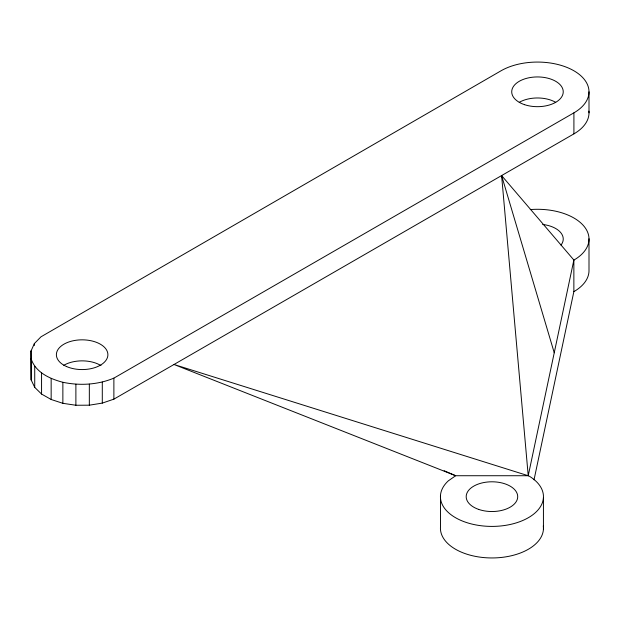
<?xml version="1.0" encoding="UTF-8"?>
<svg xmlns="http://www.w3.org/2000/svg" width="620" height="620" viewBox="0 0 620 620"><rect width="100%" height="100%" fill="white"/><g stroke="black" fill="none" stroke-linecap="round" stroke-linejoin="round"><path stroke-width="0.93" d="M528.225 475.726L573.864 260.036L501.603 175.569L528.225 475.726L529.728 476.447A51.514 29.745 0 0 1 530.131 516.63A51.514 29.745 0 0 1 460.823 520.366A51.514 29.745 0 0 1 448.338 480.833L455.677 475.726L528.225 475.726L174.003 364.49L455.677 475.726L444.145 470.735M534.029 479.834L573.864 291.586L573.864 260.036L574.267 259.858A51.514 29.745 0 0 0 583.466 225.618A51.514 29.745 0 0 0 530.263 209.583M31 351.091L34.356 343.573L40.974 336.815L501.053 70.781A51.514 29.745 0 0 1 573.911 70.781A51.514 29.745 0 0 1 573.911 112.84L573.911 133.874L113.879 399.156L102.292 403.101L89.334 405.186L75.888 405.255L62.868 403.318L51.158 399.497L41.563 394.056L34.728 387.368L31.124 379.889L31 351.091L31.124 379.889M31.124 358.856C35.627 372.496 49.995 378.89 62.868 382.284C79.825 385.834 97.813 384.849 113.879 378.13L573.911 112.84M573.864 291.586L574.267 291.4A51.514 29.745 0 0 0 589 270.289L589 238.739M501.603 175.569L554.241 352.772M589 91.806L589 112.84M543.43 497.79L543.43 529.341M440.471 495.543L440.471 527.085A51.514 29.745 0 0 0 492.993 557.946A51.514 29.745 0 0 0 543.306 525.884M113.879 378.13L113.879 399.156M102.292 382.075L102.292 403.101M89.334 384.152L89.334 405.186M75.888 384.222L75.888 405.255M62.868 382.284L62.868 403.318M51.158 378.464L51.158 399.497M41.563 373.023L41.563 394.056M34.728 366.343L34.728 387.368M34.356 343.573L34.356 345.487M63.752 365.312A25.761 14.872 0 0 1 100.967 365.583M519.273 102.323A25.761 14.872 0 0 1 555.698 102.323M588.915 111.12A51.514 29.745 0 0 1 573.911 133.874M542.686 224.463A25.761 14.872 0 0 1 560.999 245.094M66.65 366.583A25.761 14.872 0 0 0 107.702 356.508A25.761 14.872 0 0 0 72.059 341.015A25.761 14.872 0 0 0 66.65 366.583M524.605 104.687A25.761 14.872 0 0 0 563.239 91.806A25.761 14.872 0 0 0 524.605 78.926A25.761 14.872 0 0 0 524.605 104.687M478.679 509.407A25.761 14.872 0 0 0 517.7 496.93A25.761 14.872 0 0 0 479.462 483.654A25.761 14.872 0 0 0 478.679 509.407"/></g></svg>
